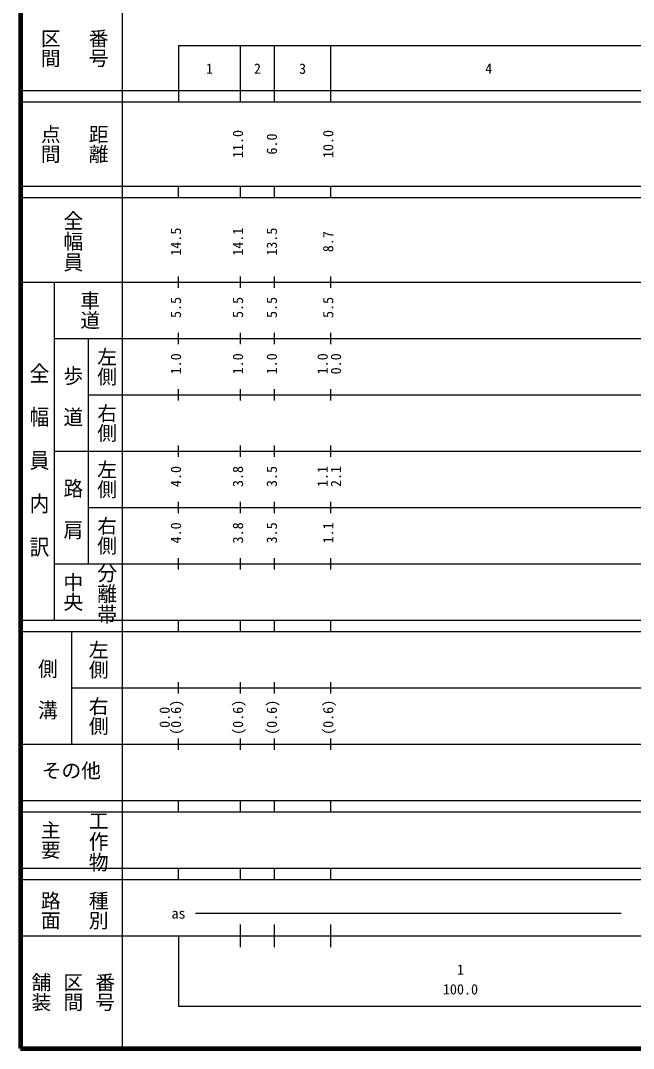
# Model space of a CAD drawing. Units: millimetres on the paper. Extents: x 40 to 680, y 20 to 380.
# Drawn here: x 40 to 148.7, y 20 to 202.4 of the extents above; entities that cross this region are included whole.
import ezdxf
from ezdxf.enums import TextEntityAlignment as Align

# ---------------------------------------------------------------- set-up
doc = ezdxf.new("R2010")
doc.units = ezdxf.units.MM
doc.layers.add('M-TTL', color=2, linetype='Continuous', lineweight=140)
doc.layers.add('M-TTL-BAND', color=7, linetype='Continuous', lineweight=25)
doc.styles.add('@ＭＳ ゴシック', font='')
doc.styles.add('ＭＳ ゴシック', font='')
doc.styles.get('@ＭＳ ゴシック').set_extended_font_data('@MS Gothic')
doc.styles.get('ＭＳ ゴシック').set_extended_font_data('MS Gothic')

msp = doc.modelspace()

# ---------------------------------------------------------------- linework, layer by layer
at = {"layer": 'M-TTL'}
for p, q in [((40, 380), (40, 20)), ((40, 20), (680, 20))]:
    msp.add_line(p, q, dxfattribs=at)
at = {"layer": 'M-TTL-BAND'}
for p, q in [((58, 370), (58, 20)), ((68, 198), (579, 198)), ((68, 198), (68, 188)), ((79, 188), (79, 198)), ((85, 188), (85, 198)), ((95, 188), (95, 198)), ((40, 190), (579, 190)), ((40, 188), (579, 188)), ((40, 173), (579, 173)), ((68, 171), (68, 173)), ((79, 171), (79, 173)), ((85, 171), (85, 173)), ((95, 171), (95, 173)), ((40, 171), (579, 171)), ((68, 155), (68, 157)), ((79, 155), (79, 157)), ((85, 155), (85, 157)), ((95, 155), (95, 157)), ((40, 156), (579, 156)), ((46, 96), (46, 156)), ((46, 146), (579, 146)), ((52, 146), (52, 106)), ((68, 145), (68, 147)), ((79, 145), (79, 147)), ((85, 145), (85, 147)), ((95, 145), (95, 147)), ((68, 135), (68, 137)), ((79, 135), (79, 137)), ((85, 135), (85, 137)), ((95, 135), (95, 137)), ((52, 136), (579, 136)), ((46, 126), (579, 126)), ((68, 125), (68, 127)), ((79, 125), (79, 127)), ((85, 125), (85, 127)), ((95, 125), (95, 127)), ((68, 115), (68, 117)), ((79, 115), (79, 117)), ((85, 115), (85, 117)), ((95, 115), (95, 117)), ((52, 116), (579, 116)), ((46, 106), (579, 106)), ((68, 105), (68, 107)), ((79, 105), (79, 107)), ((85, 105), (85, 107)), ((95, 105), (95, 107)), ((40, 96), (579, 96)), ((68, 94), (68, 96)), ((79, 94), (79, 96)), ((85, 94), (85, 96)), ((95, 94), (95, 96)), ((40, 94), (579, 94)), ((49, 94), (49, 74)), ((49, 84), (579, 84)), ((68, 83), (68, 85)), ((79, 83), (79, 85)), ((85, 83), (85, 85)), ((95, 83), (95, 85)), ((68, 73), (68, 75)), ((79, 73), (79, 75)), ((85, 73), (85, 75)), ((95, 73), (95, 75)), ((40, 74), (579, 74)), ((40, 64), (579, 64)), ((68, 62), (68, 64)), ((79, 62), (79, 64)), ((85, 62), (85, 64)), ((95, 62), (95, 64)), ((40, 62), (579, 62)), ((40, 52), (579, 52)), ((68, 50), (68, 52)), ((79, 50), (79, 52)), ((85, 50), (85, 52)), ((95, 50), (95, 52)), ((40, 50), (579, 50)), ((71, 44), (146.5, 44)), ((79, 38), (79, 42)), ((85, 38), (85, 42)), ((95, 38), (95, 42)), ((40, 40), (579, 40)), ((68, 40), (68, 27.5)), ((68, 27.5), (579, 27.5))]:
    msp.add_line(p, q, dxfattribs=at)

# ---------------------------------------------------------------- texts
for s, height, rotation, style, p in [('番号', 2.566, 270, '@ＭＳ ゴシック', (51.75, 201)), ('区間', 2.566, 270, '@ＭＳ ゴシック', (43.25, 201)), ('点間', 2.566, 270, '@ＭＳ ゴシック', (43.25, 184)), ('距離', 2.566, 270, '@ＭＳ ゴシック', (51.75, 184)), ('11.0', 1.833, 90, 'ＭＳ ゴシック', (80, 178)), ('10.0', 1.833, 90, 'ＭＳ ゴシック', (96, 178)), ('6.0', 1.833, 90, 'ＭＳ ゴシック', (86, 178.625)), ('14.5', 1.833, 90, 'ＭＳ ゴシック', (69, 160.674)), ('14.1', 1.833, 90, 'ＭＳ ゴシック', (80, 160.674)), ('13.5', 1.833, 90, 'ＭＳ ゴシック', (86, 160.674)), ('8.7', 1.833, 90, 'ＭＳ ゴシック', (96, 161.299)), ('車道', 2.566, 270, '@ＭＳ ゴシック', (50.25, 154.5)), ('5.5', 1.833, 90, 'ＭＳ ゴシック', (69, 149.625)), ('5.5', 1.833, 90, 'ＭＳ ゴシック', (80, 149.625)), ('5.5', 1.833, 90, 'ＭＳ ゴシック', (86, 149.625)), ('5.5', 1.833, 90, 'ＭＳ ゴシック', (96, 149.625)), ('左側', 2.566, 270, '@ＭＳ ゴシック', (53.25, 144.5)), ('1.0', 1.833, 90, 'ＭＳ ゴシック', (69, 139.625)), ('1.0', 1.833, 90, 'ＭＳ ゴシック', (80, 139.625)), ('1.0', 1.833, 90, 'ＭＳ ゴシック', (86, 139.625)), ('1.0', 1.833, 90, 'ＭＳ ゴシック', (95, 139.625)), ('0.0', 1.833, 90, 'ＭＳ ゴシック', (97.37, 139.625)), ('右側', 2.566, 270, '@ＭＳ ゴシック', (53.25, 134.5)), ('左側', 2.566, 270, '@ＭＳ ゴシック', (53.25, 124.5)), ('4.0', 1.833, 90, 'ＭＳ ゴシック', (69, 119.625)), ('3.8', 1.833, 90, 'ＭＳ ゴシック', (80, 119.625)), ('3.5', 1.833, 90, 'ＭＳ ゴシック', (86, 119.625)), ('1.1', 1.833, 90, 'ＭＳ ゴシック', (95, 119.625)), ('2.1', 1.833, 90, 'ＭＳ ゴシック', (97.37, 119.625)), ('右側', 2.566, 270, '@ＭＳ ゴシック', (53.25, 114.5)), ('4.0', 1.833, 90, 'ＭＳ ゴシック', (69, 109.625)), ('3.8', 1.833, 90, 'ＭＳ ゴシック', (80, 109.625)), ('3.5', 1.833, 90, 'ＭＳ ゴシック', (86, 109.625)), ('1.1', 1.833, 90, 'ＭＳ ゴシック', (96, 109.625)), ('中央', 2.566, 270, '@ＭＳ ゴシック', (47.25, 104.5)), ('左側', 2.566, 270, '@ＭＳ ゴシック', (51.75, 92.5)), ('右側', 2.566, 270, '@ＭＳ ゴシック', (51.75, 82.5)), ('0.0', 1.833, 90, 'ＭＳ ゴシック', (67, 76.889)), ('(0.6)', 1.833, 90, 'ＭＳ ゴシック', (69, 75.639)), ('(0.6)', 1.833, 90, 'ＭＳ ゴシック', (80, 75.639)), ('(0.6)', 1.833, 90, 'ＭＳ ゴシック', (86, 75.639)), ('(0.6)', 1.833, 90, 'ＭＳ ゴシック', (96, 75.639)), ('主要', 2.566, 270, '@ＭＳ ゴシック', (43.25, 60.5)), ('路面', 2.566, 270, '@ＭＳ ゴシック', (43.25, 48)), ('種別', 2.566, 270, '@ＭＳ ゴシック', (51.75, 48)), ('舗装', 2.566, 270, '@ＭＳ ゴシック', (41.583, 33.5)), ('区間', 2.566, 270, '@ＭＳ ゴシック', (47.25, 33.5)), ('番号', 2.566, 270, '@ＭＳ ゴシック', (52.917, 33.5))]:
    msp.add_text(s, height=height, rotation=rotation, dxfattribs=dict(at, style=style)).set_placement(p, align=Align.BOTTOM_LEFT)
at = {"layer": 'M-TTL-BAND', "style": 'ＭＳ ゴシック'}
for s, height, p in [('1', 1.833, (72.875, 192.405)), ('2', 1.833, (81.375, 192.405)), ('3', 1.833, (89.375, 192.405)), ('4', 1.833, (122.375, 192.405)), ('その他', 2.566, (43.75, 67.25)), ('as', 1.833, (66.75, 42.5)), ('1', 1.833, (117.375, 32.523)), ('100.0', 1.833, (114.875, 29.033))]:
    msp.add_text(s, height=height, dxfattribs=at).set_placement(p, align=Align.BOTTOM_LEFT)
at = {"layer": 'M-TTL-BAND', "style": '@ＭＳ ゴシック'}
for s, width, p in [('全幅員', 1.05, (47.25, 168.75)), ('全\u3000幅\u3000員\u3000内\u3000訳', 1.1, (41.25, 141.75)), ('歩\u3000道', 1.05, (47.25, 141.25)), ('路\u3000肩', 1.05, (47.25, 121.25)), ('分離帯', 1.05, (53.25, 106.25)), ('側\u3000溝', 1.05, (42.75, 89.25)), ('工作物', 1.05, (51.75, 62.25))]:
    msp.add_text(s, height=2.566, rotation=270, dxfattribs=dict(at, width=width)).set_placement(p, align=Align.BOTTOM_LEFT)

doc.saveas('drawing.dxf')
